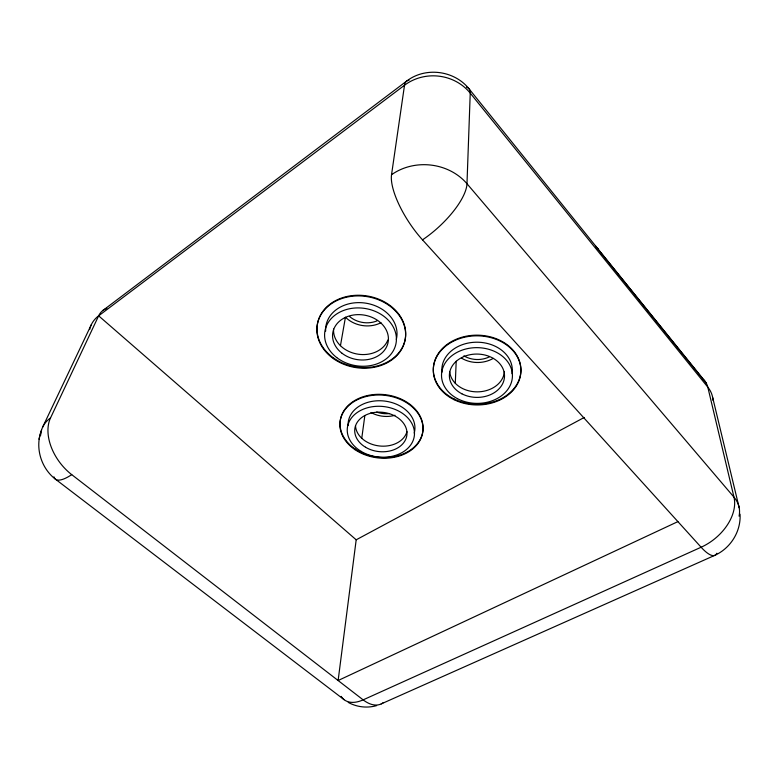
<?xml version="1.0" encoding="UTF-8"?>
<svg xmlns="http://www.w3.org/2000/svg" width="779" height="779" viewBox="0 0 779 779"><rect width="100%" height="100%" fill="white"/><g stroke="black" fill="none" stroke-linecap="round" stroke-linejoin="round"><path stroke-width="1.17" d="M41.53 430.096C34.763 447.292 40.888 467.975 55.455 479.202L344.143 699.708M740.05 514.15C741.092 531.405 730.663 548.056 715.054 555.232L381.213 703.904M455.296 383.297L456.202 361.213M584.24 417.466L356.188 539.808L338.125 680.525L677.905 521.618M361.758 438.256L364.806 415.879M716.836 553.246A44.296 12.094 62.6 0 1 701.119 547.228L422.5 239.844A53.06 18.102 56.6 0 1 391.535 174.739L404.515 85.242A46.759 13.681 55.9 0 1 409.033 80.305M340.452 345.691L345.448 317.199A26.953 22.163 9.3 0 0 380.98 322.691M38.999 439.19L40.732 432.968M40.644 435.344A44.929 30.858 19.3 0 1 50.528 417.933L98.641 315.826A39.622 23.107 51.5 0 1 106.791 308.387M42.641 427.174L91.279 324.755M102.711 310.607L406.414 81.279C425.139 66.585 454.206 70.276 468.997 88.787L598.184 249.192M89.663 329.546A40.07 29.865 21.5 0 1 98.641 315.826L404.515 85.242A45.961 42.816 4.4 0 1 470.234 93.129L707.809 387.153A39.807 29.534 -9.6 0 1 713.009 400.416M376.647 705.618C367.182 708.335 356.85 707.166 348.232 702.395M50.528 417.933A44.004 29.242 52.5 0 0 71.726 474.635L363.141 699.863A37.84 20.809 67.1 0 0 383.083 702.785M98.641 315.826L356.188 539.808M704.878 381.165L595.692 246.213L706.173 383.025M712.658 397.456L739.213 507.85M391.535 174.739A52.631 46.253 4.9 0 1 466.981 183.727L733.984 497.168A44.598 30.469 -7.4 0 1 739.067 516.165M466.446 87.199A46.769 14.577 -41.9 0 1 470.234 93.129L466.981 183.727A53.079 19.28 -42.6 0 1 422.5 239.844M703.252 379.5A39.388 23.467 -37.5 0 1 707.809 387.153L733.984 497.168A43.731 29.641 -38.3 0 1 701.119 547.228L363.141 699.863A37.85 21.384 -53.7 0 1 341.134 696.377M71.726 474.635A44.598 13.068 -49.1 0 1 53.946 476.826M389.558 413.532A21.646 16.719 6.7 0 1 376.666 412.033M348.116 425.422A33.516 25.327 6.6 0 1 384.446 401.039A33.516 25.327 6.6 0 1 414.204 433.105M406.95 431.683A26.067 19.699 6.6 0 1 379.227 445.948A26.067 19.699 6.6 0 1 355.516 425.704M395.002 415.265A25.259 19.504 6.7 0 1 370.96 412.471M377.026 320.88A23.107 18.998 9.3 0 1 349.722 316.625M387.845 340.043A27.888 22.474 9.1 0 1 356.363 353.89A27.888 22.474 9.1 0 1 333.597 329.059M325.671 331.133A35.853 28.901 9.1 0 1 364.046 302.924A35.853 28.901 9.1 0 1 396.316 339.41M489.309 356.899A22.727 18.297 0.4 0 1 463.904 355.847M504.402 371.505A27.411 21.627 0.7 0 1 477.4 391.856A27.411 21.627 0.7 0 1 449.717 371.836M441.956 372.196A35.24 27.81 0.7 0 1 477.819 342.215A35.24 27.81 0.7 0 1 512.027 373.696M493.224 358.389A26.515 21.345 0.4 0 1 461.674 358.213M454.167 399.734A43.819 34.558 0.7 0 0 520.908 371.544A43.819 34.558 0.7 0 0 456.231 339.907A43.819 34.558 0.7 0 0 454.167 399.734M355.01 449.668A41.676 31.472 6.6 0 0 422.442 433.884A41.676 31.472 6.6 0 0 366.928 396.336A41.676 31.472 6.6 0 0 355.01 449.668M333.334 358.583A44.578 35.931 9.1 0 0 405.09 340.111A44.578 35.931 9.1 0 0 345.311 297.51A44.578 35.931 9.1 0 0 333.334 358.583M361.057 451.333A33.721 25.366 6.6 0 0 414.292 436.143A33.721 25.366 6.6 0 0 367.24 407.826A33.721 25.366 6.6 0 0 361.057 451.333M365.536 447.234A26.223 19.728 6.6 0 0 406.862 435.276A26.223 19.728 6.6 0 0 370.152 413.376A26.223 19.728 6.6 0 0 365.536 447.234M355.117 448.967A41.647 31.472 6.6 0 0 422.491 433.192A41.647 31.472 6.6 0 0 367.016 395.654A41.647 31.472 6.6 0 0 355.117 448.967M336.732 357.58A36.077 28.979 9.1 0 0 395.713 344.805A36.077 28.979 9.1 0 0 349.06 308.854A36.077 28.979 9.1 0 0 336.732 357.58M342.098 353.325A28.063 22.533 9.1 0 0 387.893 343.227A28.063 22.533 9.1 0 0 351.465 315.388A28.063 22.533 9.1 0 0 342.098 353.325M333.461 357.912A44.549 35.912 9.1 0 0 405.158 339.44A44.549 35.912 9.1 0 0 345.428 296.857A44.549 35.912 9.1 0 0 333.461 357.912M457.497 398.702A35.464 27.869 0.8 0 0 512.378 377.299A35.464 27.869 0.8 0 0 461.051 350.531A35.464 27.869 0.8 0 0 457.497 398.702M461.898 393.814A27.577 21.676 0.8 0 0 504.48 377.026A27.577 21.676 0.8 0 0 464.45 356.344A27.577 21.676 0.8 0 0 461.898 393.814M454.196 399.043A43.79 34.549 0.7 0 0 520.888 370.853A43.79 34.549 0.7 0 0 456.26 339.235A43.79 34.549 0.7 0 0 454.196 399.043"/></g></svg>
